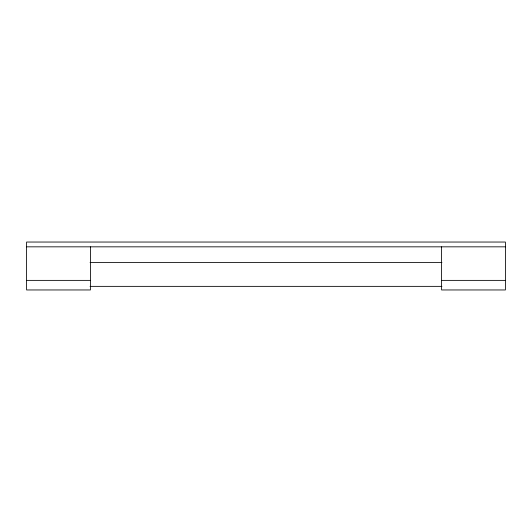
<?xml version="1.0" encoding="UTF-8"?>
<svg xmlns="http://www.w3.org/2000/svg" width="532" height="532" viewBox="0 0 532 532"><rect width="100%" height="100%" fill="white"/><g stroke="black" fill="none" stroke-linecap="round" stroke-linejoin="round"><path stroke-width="0.8" d="M26.6 246.835L505.4 246.835M90.048 262.409L441.952 262.409M26.6 280.377L90.413 280.377M441.587 280.377L505.4 280.377M90.048 286.362L441.952 286.362M441.587 246.835L441.587 289.96L505.4 289.96L505.4 242.04L26.6 242.04L26.6 289.96L90.413 289.96L90.413 246.835"/></g></svg>
